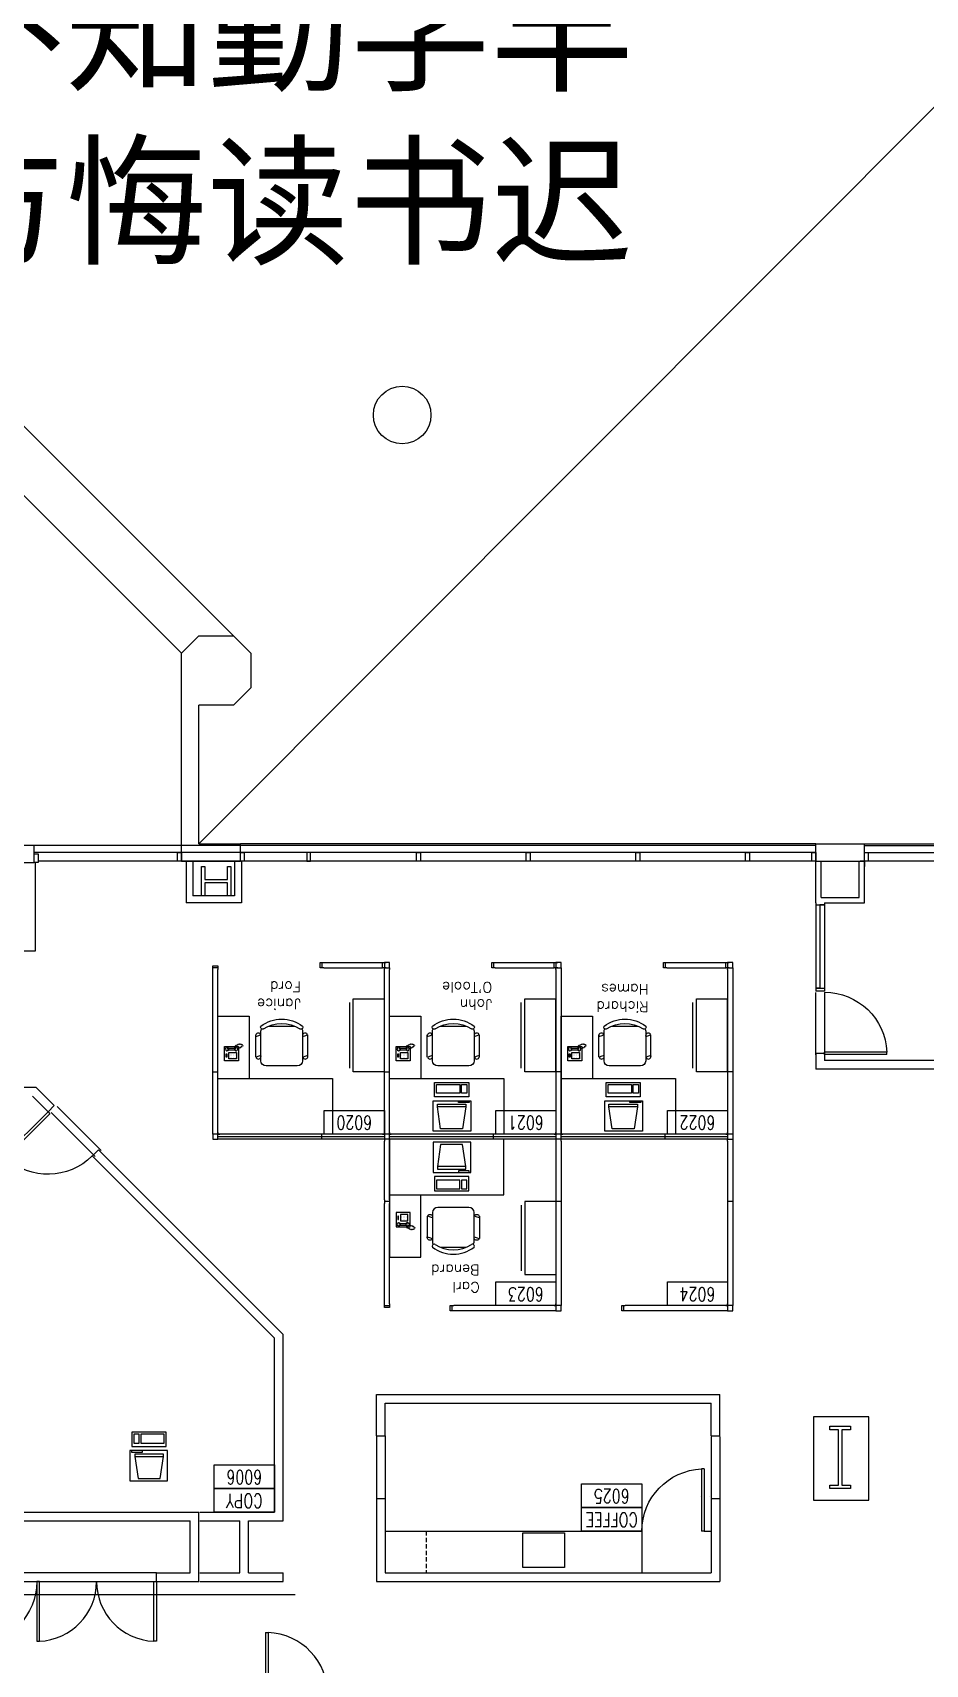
# Model space of a CAD drawing. Header units: millimetres. Extents: x 489553472 to 489553809, y 110504095 to 110504426.
# Drawn here: x 489553627.5 to 489553679, y 110504162 to 110504256.1 of the extents above; entities that cross this region are included whole.
import ezdxf
from ezdxf.enums import TextEntityAlignment as Align

# ---------------------------------------------------------------- set-up
doc = ezdxf.new("R2010")
doc.units = ezdxf.units.MM
doc.linetypes.add('HIDDEN', pattern=[0.375, 0.25, -0.125])
for name, color, linetype in [('A-DOOR-TRIM-3D', 7, 'Continuous'), ('C-L-NUBER', 30, 'Continuous'), ('CHAIRS', 4, 'Continuous'), ('CPU', 6, 'Continuous'), ('E-B-CORE', 30, 'Continuous'), ('E-B-FURR', 6, 'Continuous'), ('E-B-GLAZ', 72, 'Continuous'), ('E-B-MULL', 8, 'Continuous'), ('E-B-SHEL', 2, 'Continuous'), ('E-C-HEAD', 5, 'Continuous'), ('E-F-CASE', 4, 'Continuous'), ('E-F-DOOR', 3, 'Continuous'), ('E-F-PLMB', 2, 'Continuous'), ('E-F-SILL', 8, 'Continuous'), ('E-S-COLM', 8, 'Continuous'), ('EMPLOYEE', 1, 'Continuous'), ('FURNITURE', 3, 'Continuous'), ('PANELS_201', 6, 'Continuous'), ('PHONES', 4, 'Continuous'), ('RMNUM', 40, 'Continuous'), ('TXT', 7, 'Continuous'), ('Y-2', 1, 'Continuous')]:
    doc.layers.add(name, color=color, linetype=linetype)
doc.styles.add('ARCHITXT', font='simplex.shx')
doc.styles.add('ROMANS', font='romans', dxfattribs={"width": 0.75, "height": 8})
doc.styles.get("Standard").update_dxf_attribs({"font": 'arial.ttf'})

# ---------------------------------------------------------------- blocks, each defined once
blk = doc.blocks.new('DR-36')
for p, q in [((0, 36), (0, 0)), ((0, 36), (1.5, 36)), ((1.5, 36), (1.5, 0)), ((0, 0), (1.5, 0))]:
    blk.add_line(p, q)
blk.add_arc((0, 0), 36, 0, 87.61406)
blk = doc.blocks.new('DR-69P')
for points in [[(1.5, 0), (0, 0), (0, 34.5), (1.5, 34.5)], [(67.5, 0), (69, 0), (69, 34.5), (67.5, 34.5)]]:
    blk.add_lwpolyline(points, close=True)
for centre, start, end in [((0, 0), 0, 87.51045), ((69, 0), 92.48955, 180)]:
    blk.add_arc(centre, 34.5, start, end)
blk = doc.blocks.new('RMNUM')
at = {"layer": 'RMNUM'}
blk.add_lwpolyline([(-16.33354, 6.674702), (18.388073, 6.674702), (18.388073, -6.982766), (-16.33354, -6.982766), (-16.33354, 6.674702)], dxfattribs=at)
at = {"layer": 'RMNUM', "style": 'ROMANS', "width": 0.75}
blk.add_attdef('NUMBER', text='', height=8, dxfattribs=at).set_placement((1.027267, 0.114097), align=Align.MIDDLE_CENTER)
blk = doc.blocks.new('DESK2')
for p, q in [((33, 0), (-33, 0)), ((-33, 0), (-33, -68)), ((33, -32), (33, 0)), ((-33, -32), (33, -32)), ((-15, -68), (-15, -32)), ((-33, -68), (-15, -68))]:
    blk.add_line(p, q)
blk = doc.blocks.new('CHAIR7')
for p, q in [((20, 12), (3, 12)), ((5.12, 15.04), (17.88, 15.04)), ((0, 9), (0, -9)), ((23, -7.44), (23, 7.44)), ((3, -12), (20, -12)), ((5.12, -15), (17.88, -15))]:
    blk.add_line(p, q)
for centre, radius, start, end in [((3, 9), 3, 90, 180), ((5.56, 13.54), 1.56, 73.7398, 286.2602), ((17.44, 13.54), 1.56, 253.7398, 106.2602), ((20, 9), 3, 62.41556, 90), ((22.34, 11.12), 1.1, 53.30994, 212.02741), ((4.82, 0), 19.64, 327.57575, 32.42425), ((7, 0), 20, 323.1301, 36.8699), ((3, -9), 3, 180, 270), ((5.56, -13.5), 1.56, 73.7398, 286.2602), ((17.44, -13.5), 1.56, 253.7398, 106.2602), ((20, -9), 3, 270, 297.58444), ((22.34, -11.12), 1.1, 147.97259, 306.69006)]:
    blk.add_arc(centre, radius, start, end)
blk = doc.blocks.new('RECTANG')
for p, q in [((1, 1), (0, 1)), ((0, 1), (0, 0)), ((1, 0), (1, 1)), ((0, 0), (1, 0))]:
    blk.add_line(p, q)
blk = doc.blocks.new('IBMAT', base_point=(61, 306))
for p, q in [((75, 307), (75, 306)), ((81, 307), (75, 307)), ((81, 306), (81, 307))]:
    blk.add_line(p, q)
at = {"xscale": 21, "yscale": 17, "zscale": 21}
blk.add_blockref('RECTANG', (61, 306), dxfattribs=at)
blk = doc.blocks.new('KEYBOARD', base_point=(60, 294))
for p, xscale, yscale, zscale in [((60, 294), 19, 8, 19), ((61, 295), 13, 5, 13), ((75, 295), 3, 5, 3)]:
    blk.add_blockref('RECTANG', p, dxfattribs=dict(xscale=xscale, yscale=yscale, zscale=zscale))
blk = doc.blocks.new('COMPUTER')
for p, q in [((-6.64, 16.23), (-8.5, 3.5)), ((6.08, 16.23), (-6.64, 16.23)), ((8, 3.5), (6.08, 16.23)), ((-8.5, 3.5), (-8.5, 2.04)), ((8, 3.5), (-8.5, 3.5)), ((-8.5, 2.04), (8, 2.04)), ((8, 2.04), (8, 3.5))]:
    blk.add_line(p, q)
at = {"xscale": 1.033846153846154, "yscale": 1.033846153846154, "zscale": 1.033846153846154}
for name, p in [('IBMAT', (-10.86, 0)), ('KEYBOARD', (-10.05, -10.5))]:
    blk.add_blockref(name, p, dxfattribs=at)
blk = doc.blocks.new('FC42X18D')
for p, q in [((-21, 0), (-21, -18)), ((-21, 0), (21, 0)), ((21, -18), (21, 0)), ((-21, -18), (21, -18)), ((-19, -20), (19, -20))]:
    blk.add_line(p, q)
blk = doc.blocks.new('FNPHONE')
for p, q in [((-9.1, 0.22), (-9.7, 0.02)), ((-8.9, 0.62), (-9.5, 0.42)), ((-8.7, 1.02), (-9.3, 0.82)), ((-8.5, 1.42), (-9.1, 1.22)), ((-8.3, 1.82), (-8.9, 1.62)), ((-7.14, 0.56), (-7.5, -0.58)), ((-7.29, 6.54), (-7.29, 1.54)), ((-6.29, 6.54), (-6.29, 1.54)), ((-3.87, 4.85), (-3.87, 4.85)), ((-3.87, 3.91), (-3.87, 3.91)), ((-3.87, 2.97), (-3.87, 2.97)), ((-3.87, 2.03), (-3.87, 2.03)), ((-2.94, 4.85), (-2.94, 4.85)), ((-2.94, 3.91), (-2.94, 3.91)), ((-2.94, 2.97), (-2.94, 2.97)), ((-2.94, 2.03), (-2.94, 2.03)), ((-2, 4.85), (-2, 4.85)), ((-2, 3.91), (-2, 3.91)), ((-2, 2.97), (-2, 2.97)), ((-2, 2.03), (-2, 2.03)), ((-9.3, -0.18), (-9.9, -0.38)), ((-9.3, -0.58), (-9.9, -0.78)), ((-9.3, -0.98), (-9.9, -1.18)), ((-9.3, -1.38), (-9.9, -1.58)), ((-9.1, -1.78), (-9.7, -1.98)), ((-8.9, -2.18), (-9.5, -2.38)), ((-8.43, -2.46), (-9.03, -2.66)), ((-7.9, -1.98), (-8.5, -2.18)), ((-7.7, -1.58), (-8.3, -1.78)), ((-7.5, -1.18), (-8.1, -1.38)), ((-7.3, -0.78), (-7.9, -0.98))]:
    blk.add_line(p, q)
for centre, start, end in [((-6.79, 6.54), 298.49146, 241.50854), ((-6.79, 1.54), 118.49146, 61.50854)]:
    blk.add_arc(centre, 1.05, start, end)
for p, xscale, yscale, zscale in [((-8.21, 0), 8.20528234483245, 8.104073169521023, 8.20528234483245), ((-4.81, 1.25), 3.75, 4.375, 3.75), ((-4.03, 6.72), 2.03125, 0.46875, 2.03125)]:
    blk.add_blockref('RECTANG', p, dxfattribs=dict(xscale=xscale, yscale=yscale, zscale=zscale))

msp = doc.modelspace()

# ---------------------------------------------------------------- linework, layer by layer
msp.add_line((489553641.4049265, 110504174.1797345), (489553641.4049265, 110504174.1797345))
at = {"layer": 'A-DOOR-TRIM-3D'}
for p, q in [((489553666.0095394, 110504171.6512904), (489553666.0095394, 110504171.6512904, 9.75)), ((489553666.5095394, 110504171.6512904), (489553666.5095394, 110504171.6512904, 9.75))]:
    msp.add_line(p, q, dxfattribs=at)
at = {"layer": 'C-L-NUBER'}
msp.add_line((489553637.0485221, 110504209.3123077), (489553687.1561564, 110504259.5370992), dxfattribs=at)
at = {"layer": 'E-B-CORE'}
for p, q in [((489553622.1485221, 110504170.7512904), (489553637.0485221, 110504170.7512904)), ((489553622.1485221, 110504170.2512904), (489553636.5485221, 110504170.2512904)), ((489553636.5485221, 110504167.2512904), (489553636.5485221, 110504170.2512904)), ((489553637.0485221, 110504166.7512904), (489553637.0485221, 110504170.7512904)), ((489553634.5985221, 110504166.7512904), (489553634.5985221, 110504167.2512904)), ((489553634.5985221, 110504167.2512904), (489553636.5485221, 110504167.2512904)), ((489553634.5985221, 110504166.7512904), (489553637.0485221, 110504166.7512904))]:
    msp.add_line(p, q, dxfattribs=at)
at = {"layer": 'E-B-FURR'}
for p, q in [((489553627.6096514, 110504208.2491081), (489553627.6096514, 110504203.1271527)), ((489553672.6485221, 110504208.3123077), (489553627.7753209, 110504208.3123077)), ((489553636.3096514, 110504208.3123077), (489553636.3096514, 110504205.9123077)), ((489553636.7096514, 110504208.3123077), (489553636.7096514, 110504206.3123077)), ((489553639.1096514, 110504208.3123077), (489553639.1096514, 110504206.3123077)), ((489553639.5096514, 110504208.3123077), (489553639.5096514, 110504205.9123077)), ((489553672.6485221, 110504205.9123077), (489553672.6485221, 110504208.3123077)), ((489553672.9485221, 110504206.2123077), (489553672.9485221, 110504208.3123077)), ((489553675.1485221, 110504206.2123077), (489553675.1485221, 110504208.3123077)), ((489553685.0485221, 110504208.3123077), (489553675.2076211, 110504208.3123077)), ((489553675.4485221, 110504205.9123077), (489553675.4485221, 110504208.3123077)), ((489553639.5096514, 110504205.9123077), (489553636.3096514, 110504205.9123077)), ((489553639.1096514, 110504206.3123077), (489553636.7096514, 110504206.3123077)), ((489553672.6485221, 110504205.9123077), (489553672.6485221, 110504200.8123077)), ((489553672.9485221, 110504206.2123077), (489553675.1485221, 110504206.2123077)), ((489553673.1485221, 110504205.9123077), (489553673.1485221, 110504200.8123077)), ((489553673.1485221, 110504205.9123077), (489553675.4485221, 110504205.9123077)), ((489553627.6096514, 110504203.1271527), (489553606.9174977, 110504203.1271527)), ((489553673.1485221, 110504200.8123077), (489553672.6485221, 110504200.8123077)), ((489553673.1485221, 110504197.2123077), (489553672.6485221, 110504197.2123077)), ((489553672.6485221, 110504197.2123077), (489553672.6485221, 110504196.3123077)), ((489553673.1485221, 110504197.2123077), (489553673.1485221, 110504196.8123077)), ((489553687.0485221, 110504196.8123077), (489553673.1485221, 110504196.8123077)), ((489553679.9485221, 110504196.3123077), (489553672.6485221, 110504196.3123077)), ((489553627.6677643, 110504195.2512904), (489553623.3240017, 110504195.2512904)), ((489553628.3553882, 110504193.8576156), (489553627.4617134, 110504194.7512904)), ((489553628.710064, 110504194.2100466), (489553627.6688202, 110504195.2512904)), ((489553628.3511487, 110504193.8534029), (489553628.710064, 110504194.2100466)), ((489553630.8886395, 110504191.2997505), (489553631.2556612, 110504191.6644494)), ((489553641.4095394, 110504180.8034644), (489553630.9009855, 110504191.3120183)), ((489553641.9095394, 110504181.0105712), (489553631.2556612, 110504191.6644494)), ((489553641.4095394, 110504170.7512904), (489553641.4095394, 110504180.8034644)), ((489553641.9095394, 110504170.2512904), (489553641.9095394, 110504181.0105712)), ((489553647.3095394, 110504175.1512904), (489553647.3095394, 110504177.5512904)), ((489553647.3095394, 110504177.5512904), (489553667.1095394, 110504177.5512904)), ((489553647.8095394, 110504175.1512904), (489553647.8095394, 110504177.0512904)), ((489553647.8095394, 110504177.0512904), (489553666.6095394, 110504177.0512904)), ((489553666.6095394, 110504175.1512904), (489553666.6095394, 110504177.0512904)), ((489553667.1095394, 110504175.1512904), (489553667.1095394, 110504177.5512904)), ((489553647.3095394, 110504175.1512904), (489553647.8095394, 110504175.1512904)), ((489553666.6095394, 110504175.1512904), (489553667.1095394, 110504175.1512904)), ((489553647.3095394, 110504171.5512904), (489553647.3095394, 110504166.7512904)), ((489553647.3095394, 110504171.5512904), (489553647.8095394, 110504171.5512904)), ((489553647.8095394, 110504171.5512904), (489553647.8095394, 110504167.2512904)), ((489553666.6095394, 110504171.5512904), (489553666.6095394, 110504167.2512904)), ((489553666.6095394, 110504171.5512904), (489553667.1095394, 110504171.5512904)), ((489553667.1095394, 110504171.5512904), (489553667.1095394, 110504166.7512904)), ((489553637.1095394, 110504170.7512904), (489553641.4095394, 110504170.7512904)), ((489553637.1095394, 110504170.2512904), (489553639.4095394, 110504170.2512904)), ((489553639.4095394, 110504167.2512904), (489553639.4095394, 110504170.2512904)), ((489553639.9095394, 110504170.2512904), (489553641.9095394, 110504170.2512904)), ((489553639.9095394, 110504167.2512904), (489553639.9095394, 110504170.2512904)), ((489553637.1095394, 110504167.2512904), (489553639.4095394, 110504167.2512904)), ((489553637.1095394, 110504166.7512904), (489553641.9095394, 110504166.7512904)), ((489553639.9095394, 110504167.2512904), (489553641.9095394, 110504167.2512904)), ((489553641.9095394, 110504166.7512904), (489553641.9095394, 110504167.2512904)), ((489553647.3095394, 110504166.7512904), (489553667.1095394, 110504166.7512904)), ((489553647.8095394, 110504167.2512904), (489553666.6095394, 110504167.2512904))]:
    msp.add_line(p, q, dxfattribs=at)
msp.add_lwpolyline([(489553672.5095394, 110504171.4512904), (489553675.7095394, 110504171.4512904), (489553675.7095394, 110504176.2512904), (489553672.5095394, 110504176.2512904)], close=True, dxfattribs=at)
at = {"layer": 'E-B-GLAZ'}
for p, q in [((489553672.6485221, 110504209.2123077), (489553627.548168, 110504209.2123077)), ((489553672.6485221, 110504208.8123077), (489553627.548168, 110504208.8123077)), ((489553672.6485221, 110504209.3123077), (489553639.4485221, 110504209.3123077)), ((489553675.4485221, 110504209.3123077), (489553685.0485221, 110504209.3123077)), ((489553675.4485221, 110504209.2123077), (489553685.0485221, 110504209.2123077)), ((489553675.4485221, 110504208.8123077), (489553685.0485221, 110504208.8123077))]:
    msp.add_line(p, q, dxfattribs=at)
msp.add_lwpolyline([(489553672.6378222, 110504205.7908358), (489553673.1378222, 110504205.7908358), (489553672.8739576, 110504205.7908358), (489553672.8739576, 110504200.9908358), (489553672.6378222, 110504200.9908358), (489553673.1378222, 110504200.9908358)], dxfattribs=at)
at = {"layer": 'E-B-MULL'}
for points in [[(489553627.7753209, 110504208.7491081), (489553627.7753209, 110504208.2491081), (489553627.5503209, 110504208.2491081), (489553627.5503209, 110504208.7491081)], [(489553636.0508038, 110504208.8123077), (489553636.0508038, 110504208.3123077), (489553635.8258038, 110504208.3123077), (489553635.8258038, 110504208.8123077)], [(489553639.6735221, 110504208.8123077), (489553639.6735221, 110504208.3123077), (489553639.4485221, 110504208.3123077), (489553639.4485221, 110504208.8123077)], [(489553643.2735221, 110504208.8123077), (489553643.2735221, 110504208.3123077), (489553643.4985221, 110504208.3123077), (489553643.4985221, 110504208.8123077)], [(489553649.8297721, 110504208.8123077), (489553649.8297721, 110504208.3123077), (489553649.6047721, 110504208.3123077), (489553649.6047721, 110504208.8123077)], [(489553656.1610221, 110504208.8123077), (489553656.1610221, 110504208.3123077), (489553655.9360221, 110504208.3123077), (489553655.9360221, 110504208.8123077)], [(489553662.4922721, 110504208.8123077), (489553662.4922721, 110504208.3123077), (489553662.2672721, 110504208.3123077), (489553662.2672721, 110504208.8123077)], [(489553668.8235221, 110504208.8123077), (489553668.8235221, 110504208.3123077), (489553668.5985221, 110504208.3123077), (489553668.5985221, 110504208.8123077)], [(489553672.6485221, 110504208.8123077), (489553672.6485221, 110504208.3123077), (489553672.4235221, 110504208.3123077), (489553672.4235221, 110504208.8123077)], [(489553675.6735221, 110504208.8123077), (489553675.6735221, 110504208.3123077), (489553675.4485221, 110504208.3123077), (489553675.4485221, 110504208.8123077)]]:
    msp.add_lwpolyline(points, close=True, dxfattribs=at)
at = {"layer": 'E-B-SHEL'}
for p, q in [((489553598.8485221, 110504261.5123077), (489553640.0485221, 110504220.3123077)), ((489553598.8463549, 110504257.5123077), (489553636.0485221, 110504220.3101405)), ((489553636.0485221, 110504220.3123077), (489553637.0485221, 110504221.3123077)), ((489553637.0485221, 110504221.3123077), (489553639.0485221, 110504221.3123077)), ((489553636.0485221, 110504208.3123077), (489553636.0485221, 110504220.3123077)), ((489553640.0485221, 110504220.3123077), (489553640.0485221, 110504218.3123077)), ((489553640.0485221, 110504218.3123077), (489553639.0485221, 110504217.3123077)), ((489553637.0485221, 110504209.3123077), (489553637.0485221, 110504217.3123077)), ((489553639.0485221, 110504217.3123077), (489553637.0485221, 110504217.3123077)), ((489553626.472384, 110504209.2491081), (489553627.548168, 110504209.2491081)), ((489553627.548168, 110504208.2491081), (489553627.548168, 110504209.2491081)), ((489553637.0485221, 110504209.3123077), (489553639.4485221, 110504209.3123077)), ((489553639.4485221, 110504208.3123077), (489553639.4485221, 110504209.3123077)), ((489553672.6485221, 110504209.3123077), (489553675.4485221, 110504209.3123077)), ((489553672.6485221, 110504208.3123077), (489553672.6485221, 110504209.3123077)), ((489553675.4485221, 110504208.3123077), (489553675.4485221, 110504209.3123077)), ((489553626.058368, 110504208.2491081), (489553627.548168, 110504208.2491081)), ((489553636.0485221, 110504208.3123077), (489553639.4485221, 110504208.3123077)), ((489553672.6485221, 110504208.3123077), (489553675.4485221, 110504208.3123077))]:
    msp.add_line(p, q, dxfattribs=at)
at = {"layer": 'E-C-HEAD'}
for p, q in [((489553672.6485221, 110504197.1473461), (489553672.6485221, 110504200.7473461)), ((489553673.1485221, 110504200.7473461), (489553673.1485221, 110504197.1473461)), ((489553628.5216829, 110504193.8149944), (489553631.0672673, 110504191.26941)), ((489553628.8752363, 110504194.1685478), (489553631.4208207, 110504191.6229634)), ((489553647.3095394, 110504175.1512904), (489553647.3095394, 110504171.5512904)), ((489553647.8095394, 110504175.1512904), (489553647.8095394, 110504171.5512904)), ((489553666.6095394, 110504175.1145283), (489553666.6095394, 110504171.5145283)), ((489553667.1095394, 110504175.1145283), (489553667.1095394, 110504171.5145283)), ((489553634.5985221, 110504167.2512904), (489553624.0985221, 110504167.2512904)), ((489553624.0985221, 110504166.7512904), (489553634.5985221, 110504166.7512904)), ((489553573.7050504, 110504166.0012904), (489553642.5985221, 110504166.0012904))]:
    msp.add_line(p, q, dxfattribs=at)
at = {"layer": 'E-F-CASE'}
for p, q in [((489553647.8095394, 110504169.6512904), (489553662.6095394, 110504169.6512904)), ((489553662.6095394, 110504169.6512904), (489553662.6095394, 110504167.2512904)), ((489553666.2095394, 110504169.6512904), (489553666.6095394, 110504169.6512904))]:
    msp.add_line(p, q, dxfattribs=at)
at = {"layer": 'E-F-CASE', "linetype": 'HIDDEN'}
msp.add_line((489553650.1630114, 110504169.6512904), (489553650.1630114, 110504167.2512904), dxfattribs=at)
at = {"layer": 'E-F-PLMB'}
for p, q in [((489553655.7485221, 110504167.5613988), (489553655.7485221, 110504169.5613988)), ((489553655.7485221, 110504169.5613988), (489553658.1485221, 110504169.5613988)), ((489553658.1485221, 110504169.5613988), (489553658.1485221, 110504167.5613988)), ((489553658.1485221, 110504167.5613988), (489553655.7485221, 110504167.5613988))]:
    msp.add_line(p, q, dxfattribs=at)
at = {"layer": 'E-F-SILL'}
msp.add_lwpolyline([(489553675.4485221, 110504208.3123077), (489553675.4485221, 110504208.3123077), (489553675.4485221, 110504208.0123077), (489553675.4485221, 110504208.0123077)], dxfattribs=at)
at = {"layer": 'E-S-COLM'}
for points in [[(489553637.3985221, 110504206.3172726), (489553637.1985221, 110504206.3172726), (489553637.1985221, 110504208.0172726), (489553637.3985221, 110504208.0172726), (489553637.3985221, 110504207.2672726), (489553638.6985221, 110504207.2672726), (489553638.6985221, 110504208.0172726), (489553638.8985221, 110504208.0172726), (489553638.8985221, 110504206.3172726), (489553638.6985221, 110504206.3172726), (489553638.6985221, 110504207.0672726), (489553637.3985221, 110504207.0672726)], [(489553674.6485221, 110504172.3123077), (489553674.6485221, 110504172.1123077), (489553673.4485221, 110504172.1123077), (489553673.4485221, 110504172.3123077), (489553673.9485221, 110504172.3123077), (489553673.9485221, 110504175.5123077), (489553673.4485221, 110504175.5123077), (489553673.4485221, 110504175.7123077), (489553674.6485221, 110504175.7123077), (489553674.6485221, 110504175.5123077), (489553674.1485221, 110504175.5123077), (489553674.1485221, 110504172.3123077)]]:
    msp.add_lwpolyline(points, close=True, dxfattribs=at)
at = {"layer": 'PANELS_201', "linetype": 'Continuous'}
for p, q in [((489553647.7552439, 110504202.470755), (489553647.7552439, 110504202.170755)), ((489553657.6552439, 110504202.470755), (489553657.6552439, 110504202.170755)), ((489553667.5552439, 110504202.470755), (489553667.5552439, 110504202.170755))]:
    msp.add_line(p, q, dxfattribs=at)
for points in [[(489553637.8552439, 110504202.070755), (489553637.8552439, 110504202.170755), (489553637.8552439, 110504202.270755), (489553638.1552439, 110504202.270755), (489553638.1552439, 110504202.070755)], [(489553638.1552439, 110504202.170755), (489553637.8552439, 110504202.170755)], [(489553644.2552441, 110504202.170755), (489553644.1552441, 110504202.170755), (489553644.0552441, 110504202.170755), (489553644.0552441, 110504202.470755), (489553644.2552441, 110504202.470755)], [(489553644.1552441, 110504202.470755), (489553644.1552441, 110504202.170755)], [(489553644.2552441, 110504202.470755), (489553647.6552439, 110504202.470755)], [(489553644.2552441, 110504202.170755), (489553647.6552439, 110504202.170755)], [(489553647.6552439, 110504202.470755), (489553647.7552439, 110504202.470755), (489553647.7552439, 110504202.170755), (489553647.6552439, 110504202.170755)], [(489553647.8552439, 110504202.170755), (489553647.7552439, 110504202.170755), (489553647.6552439, 110504202.170755), (489553647.6552439, 110504202.470755), (489553647.8552439, 110504202.470755)], [(489553648.0552439, 110504202.170755), (489553648.0552439, 110504202.470755), (489553647.7552439, 110504202.470755)], [(489553647.7552439, 110504202.070755), (489553647.7552439, 110504202.170755), (489553648.0552439, 110504202.170755), (489553648.0552439, 110504202.070755)], [(489553654.1552441, 110504202.170755), (489553654.0552441, 110504202.170755), (489553653.9552441, 110504202.170755), (489553653.9552441, 110504202.470755), (489553654.1552441, 110504202.470755)], [(489553654.0552441, 110504202.470755), (489553654.0552441, 110504202.170755)], [(489553654.1552441, 110504202.470755), (489553657.5552439, 110504202.470755)], [(489553654.1552441, 110504202.170755), (489553657.5552439, 110504202.170755)], [(489553657.7552439, 110504202.170755), (489553657.6552439, 110504202.170755), (489553657.5552439, 110504202.170755), (489553657.5552439, 110504202.470755), (489553657.7552439, 110504202.470755)], [(489553657.5552439, 110504202.470755), (489553657.6552439, 110504202.470755), (489553657.6552439, 110504202.170755), (489553657.5552439, 110504202.170755)], [(489553657.9552439, 110504202.170755), (489553657.9552439, 110504202.470755), (489553657.6552439, 110504202.470755)], [(489553657.6552439, 110504202.070755), (489553657.6552439, 110504202.170755), (489553657.9552439, 110504202.170755), (489553657.9552439, 110504202.070755)], [(489553664.0552441, 110504202.170755), (489553663.9552441, 110504202.170755), (489553663.8552441, 110504202.170755), (489553663.8552441, 110504202.470755), (489553664.0552441, 110504202.470755)], [(489553663.9552441, 110504202.470755), (489553663.9552441, 110504202.170755)], [(489553664.0552441, 110504202.470755), (489553667.4552439, 110504202.470755)], [(489553664.0552441, 110504202.170755), (489553667.4552439, 110504202.170755)], [(489553667.6552439, 110504202.170755), (489553667.5552439, 110504202.170755), (489553667.4552439, 110504202.170755), (489553667.4552439, 110504202.470755), (489553667.6552439, 110504202.470755)], [(489553667.4552439, 110504202.470755), (489553667.5552439, 110504202.470755), (489553667.5552439, 110504202.170755), (489553667.4552439, 110504202.170755)], [(489553667.8552439, 110504202.170755), (489553667.8552439, 110504202.470755), (489553667.5552439, 110504202.470755)], [(489553667.5552439, 110504202.070755), (489553667.5552439, 110504202.170755), (489553667.8552439, 110504202.170755), (489553667.8552439, 110504202.070755)], [(489553637.8552439, 110504196.270755), (489553637.8552439, 110504202.070755)], [(489553638.1552439, 110504196.270755), (489553638.1552439, 110504202.070755)], [(489553647.7552439, 110504196.270755), (489553647.7552439, 110504202.070755)], [(489553648.0552439, 110504196.270755), (489553648.0552439, 110504202.070755)], [(489553657.6552439, 110504202.070755), (489553657.6552439, 110504196.270755)], [(489553657.9552439, 110504202.070755), (489553657.9552439, 110504196.270755)], [(489553667.5552439, 110504202.070755), (489553667.5552439, 110504196.270755)], [(489553667.8552439, 110504202.070755), (489553667.8552439, 110504196.270755)], [(489553637.8552439, 110504196.070755), (489553637.8552439, 110504196.270755)], [(489553637.8552439, 110504196.170755), (489553638.1552439, 110504196.170755)], [(489553637.8552439, 110504192.670755), (489553637.8552439, 110504196.070755)], [(489553638.1552439, 110504196.070755), (489553638.1552439, 110504196.270755)], [(489553638.1552439, 110504192.670755), (489553638.1552439, 110504196.070755)], [(489553647.7552439, 110504196.070755), (489553647.7552439, 110504196.270755)], [(489553647.7552439, 110504196.170755), (489553648.0552439, 110504196.170755)], [(489553647.7552439, 110504192.670755), (489553647.7552439, 110504196.070755)], [(489553648.0552439, 110504196.070755), (489553648.0552439, 110504196.270755)], [(489553648.0552439, 110504192.670755), (489553648.0552439, 110504196.070755)], [(489553657.6552439, 110504196.270755), (489553657.6552439, 110504196.070755)], [(489553657.9552439, 110504196.170755), (489553657.6552439, 110504196.170755)], [(489553657.6552439, 110504196.070755), (489553657.6552439, 110504192.670755)], [(489553657.9552439, 110504196.270755), (489553657.9552439, 110504196.070755)], [(489553657.9552439, 110504196.070755), (489553657.9552439, 110504192.670755)], [(489553667.5552439, 110504196.270755), (489553667.5552439, 110504196.070755)], [(489553667.8552439, 110504196.170755), (489553667.5552439, 110504196.170755)], [(489553667.5552439, 110504196.070755), (489553667.5552439, 110504192.670755)], [(489553667.8552439, 110504196.270755), (489553667.8552439, 110504196.070755)], [(489553667.8552439, 110504196.070755), (489553667.8552439, 110504192.670755)], [(489553638.1552439, 110504192.670755), (489553638.1552439, 110504192.570755), (489553637.8552439, 110504192.570755), (489553637.8552439, 110504192.670755)], [(489553637.8552439, 110504192.570755), (489553637.8552439, 110504192.270755), (489553638.1552439, 110504192.270755)], [(489553638.2552439, 110504192.270755), (489553638.1552439, 110504192.270755), (489553638.1552439, 110504192.570755), (489553638.2552439, 110504192.570755)], [(489553644.1552439, 110504192.420755), (489553638.1552439, 110504192.420755)], [(489553644.0552439, 110504192.570755), (489553638.2552439, 110504192.570755)], [(489553644.0552439, 110504192.270755), (489553638.2552439, 110504192.270755)], [(489553644.2552439, 110504192.570755), (489553644.0552439, 110504192.570755)], [(489553644.2552439, 110504192.270755), (489553644.0552439, 110504192.270755)], [(489553644.1552439, 110504192.270755), (489553644.1552439, 110504192.570755)], [(489553647.7552439, 110504192.420755), (489553644.1552439, 110504192.420755)], [(489553647.6552439, 110504192.570755), (489553644.2552439, 110504192.570755)], [(489553647.6552439, 110504192.270755), (489553644.2552439, 110504192.270755)], [(489553647.6552439, 110504192.570755), (489553647.7552439, 110504192.570755), (489553647.7552439, 110504192.270755), (489553647.6552439, 110504192.270755)], [(489553648.0552439, 110504192.670755), (489553648.0552439, 110504192.570755), (489553647.7552439, 110504192.570755), (489553647.7552439, 110504192.670755)], [(489553648.0552439, 110504192.170755), (489553648.0552439, 110504192.270755), (489553647.7552439, 110504192.270755), (489553647.7552439, 110504192.170755)], [(489553647.7552439, 110504188.770755), (489553647.7552439, 110504192.170755)], [(489553648.1552439, 110504192.270755), (489553648.0552439, 110504192.270755), (489553648.0552439, 110504192.570755), (489553648.1552439, 110504192.570755)], [(489553654.0552439, 110504192.420755), (489553648.0552439, 110504192.420755)], [(489553648.0552439, 110504188.770755), (489553648.0552439, 110504192.170755)], [(489553653.9552439, 110504192.570755), (489553648.1552439, 110504192.570755)], [(489553653.9552439, 110504192.270755), (489553648.1552439, 110504192.270755)], [(489553654.1552439, 110504192.570755), (489553653.9552439, 110504192.570755)], [(489553654.1552439, 110504192.270755), (489553653.9552439, 110504192.270755)], [(489553654.0552439, 110504192.270755), (489553654.0552439, 110504192.570755)], [(489553657.6552439, 110504192.420755), (489553654.0552439, 110504192.420755)], [(489553657.5552439, 110504192.570755), (489553654.1552439, 110504192.570755)], [(489553657.5552439, 110504192.270755), (489553654.1552439, 110504192.270755)], [(489553657.5552439, 110504192.570755), (489553657.6552439, 110504192.570755), (489553657.6552439, 110504192.270755), (489553657.5552439, 110504192.270755)], [(489553657.9552439, 110504192.670755), (489553657.9552439, 110504192.570755), (489553657.6552439, 110504192.570755), (489553657.6552439, 110504192.670755)], [(489553657.9552439, 110504192.170755), (489553657.9552439, 110504192.270755), (489553657.6552439, 110504192.270755), (489553657.6552439, 110504192.170755)], [(489553657.6552439, 110504192.170755), (489553657.6552439, 110504188.770755)], [(489553658.0552439, 110504192.270755), (489553657.9552439, 110504192.270755), (489553657.9552439, 110504192.570755), (489553658.0552439, 110504192.570755)], [(489553663.9552439, 110504192.420755), (489553657.9552439, 110504192.420755)], [(489553657.9552439, 110504192.170755), (489553657.9552439, 110504188.770755)], [(489553663.8552439, 110504192.570755), (489553658.0552439, 110504192.570755)], [(489553663.8552439, 110504192.270755), (489553658.0552439, 110504192.270755)], [(489553664.0552439, 110504192.570755), (489553663.8552439, 110504192.570755)], [(489553664.0552439, 110504192.270755), (489553663.8552439, 110504192.270755)], [(489553663.9552439, 110504192.270755), (489553663.9552439, 110504192.570755)], [(489553667.5552439, 110504192.420755), (489553663.9552439, 110504192.420755)], [(489553667.4552439, 110504192.570755), (489553664.0552439, 110504192.570755)], [(489553667.4552439, 110504192.270755), (489553664.0552439, 110504192.270755)], [(489553667.4552439, 110504192.570755), (489553667.5552439, 110504192.570755), (489553667.5552439, 110504192.270755), (489553667.4552439, 110504192.270755)], [(489553667.8552439, 110504192.670755), (489553667.8552439, 110504192.570755), (489553667.5552439, 110504192.570755), (489553667.5552439, 110504192.670755)], [(489553667.5552439, 110504192.170755), (489553667.5552439, 110504192.270755), (489553667.8552439, 110504192.270755), (489553667.8552439, 110504192.170755)], [(489553667.5552439, 110504192.170755), (489553667.5552439, 110504188.770755)], [(489553667.8552439, 110504192.570755), (489553667.8552439, 110504192.270755)], [(489553667.8552439, 110504192.170755), (489553667.8552439, 110504188.770755)], [(489553647.7552439, 110504188.770755), (489553647.7552439, 110504188.570755)], [(489553648.0552439, 110504188.670755), (489553647.7552439, 110504188.670755)], [(489553647.7552439, 110504182.770755), (489553647.7552439, 110504188.570755)], [(489553648.0552439, 110504188.770755), (489553648.0552439, 110504188.570755)], [(489553648.0552439, 110504182.770755), (489553648.0552439, 110504188.570755)], [(489553657.6552439, 110504188.770755), (489553657.6552439, 110504188.570755)], [(489553657.9552439, 110504188.670755), (489553657.6552439, 110504188.670755)], [(489553657.6552439, 110504188.570755), (489553657.6552439, 110504182.770755)], [(489553657.9552439, 110504188.770755), (489553657.9552439, 110504188.570755)], [(489553657.9552439, 110504188.570755), (489553657.9552439, 110504182.770755)], [(489553667.5552439, 110504188.770755), (489553667.5552439, 110504188.570755)], [(489553667.8552439, 110504188.670755), (489553667.5552439, 110504188.670755)], [(489553667.5552439, 110504188.570755), (489553667.5552439, 110504182.770755)], [(489553667.8552439, 110504188.770755), (489553667.8552439, 110504188.570755)], [(489553667.8552439, 110504188.570755), (489553667.8552439, 110504182.770755)], [(489553648.0552439, 110504182.770755), (489553648.0552439, 110504182.670755), (489553648.0552439, 110504182.570755), (489553647.7552439, 110504182.570755), (489553647.7552439, 110504182.770755)], [(489553647.7552439, 110504182.670755), (489553648.0552439, 110504182.670755)], [(489553651.7552439, 110504182.370755), (489553651.6552439, 110504182.370755), (489553651.5552439, 110504182.370755), (489553651.5552439, 110504182.670755), (489553651.7552439, 110504182.670755)], [(489553651.6552439, 110504182.670755), (489553651.6552439, 110504182.370755)], [(489553657.5552439, 110504182.670755), (489553651.7552439, 110504182.670755)], [(489553657.5552439, 110504182.670755), (489553657.6552439, 110504182.670755), (489553657.6552439, 110504182.370755), (489553657.5552439, 110504182.370755)], [(489553657.9552439, 110504182.770755), (489553657.9552439, 110504182.670755), (489553657.6552439, 110504182.670755), (489553657.6552439, 110504182.770755)], [(489553657.6552439, 110504182.370755), (489553657.9552439, 110504182.370755), (489553657.9552439, 110504182.670755)], [(489553661.6552439, 110504182.370755), (489553661.5552439, 110504182.370755), (489553661.4552439, 110504182.370755), (489553661.4552439, 110504182.670755), (489553661.6552439, 110504182.670755)], [(489553661.5552439, 110504182.670755), (489553661.5552439, 110504182.370755)], [(489553667.4552439, 110504182.670755), (489553661.6552439, 110504182.670755)], [(489553667.4552439, 110504182.670755), (489553667.5552439, 110504182.670755), (489553667.5552439, 110504182.370755), (489553667.4552439, 110504182.370755)], [(489553667.8552439, 110504182.770755), (489553667.8552439, 110504182.670755), (489553667.5552439, 110504182.670755), (489553667.5552439, 110504182.770755)], [(489553667.5552439, 110504182.370755), (489553667.8552439, 110504182.370755), (489553667.8552439, 110504182.670755)], [(489553657.5552439, 110504182.370755), (489553651.7552439, 110504182.370755)], [(489553667.4552439, 110504182.370755), (489553661.6552439, 110504182.370755)]]:
    msp.add_lwpolyline(points, dxfattribs=at)
at = {"layer": 'Y-2'}
msp.add_circle((489553648.7816967, 110504234.0596193), 1.662037, dxfattribs=at)

# ---------------------------------------------------------------- block references
at = {"xscale": 0.1, "yscale": 0.1, "zscale": 0.1, "rotation": 180}
for p, values in [((489553646.1218899, 110504193.2382253), {'NUMBER': '6020'}), ((489553656.0218899, 110504193.2382253), {'NUMBER': '6021'}), ((489553665.9218899, 110504193.2382253), {'NUMBER': '6022'}), ((489553656.0218899, 110504183.3382253), {'NUMBER': '6023'}), ((489553665.9218899, 110504183.3382253), {'NUMBER': '6024'}), ((489553639.7761854, 110504172.7845074), {'NUMBER': '6006'}), ((489553639.7761854, 110504171.4187606), {'NUMBER': 'COPY'}), ((489553660.9761854, 110504171.6845074), {'NUMBER': '6025'}), ((489553660.9761854, 110504170.3187606), {'NUMBER': 'COFFEE'})]:
    msp.add_blockref('RMNUM', p, dxfattribs=at).add_auto_attribs(values)
at = {"layer": 'CHAIRS', "lineweight": -3, "yscale": 0.1, "zscale": 0.1, "rotation": 270}
for p, xscale in [((489553641.8318735, 110504196.5021751), -0.1), ((489553651.7318735, 110504196.5021751), -0.1), ((489553661.6318735, 110504196.5021751), -0.1), ((489553651.7318735, 110504188.339335), 0.1)]:
    msp.add_blockref('CHAIR7', p, dxfattribs=dict(at, xscale=xscale))
at = {"layer": 'CPU', "lineweight": -3, "yscale": 0.1, "zscale": 0.1, "rotation": 180}
for p, xscale in [((489553651.6610516, 110504194.4934732), -0.1), ((489553661.5610516, 110504194.4934732), -0.1), ((489553634.1521477, 110504174.3137134), 0.1)]:
    msp.add_blockref('COMPUTER', p, dxfattribs=dict(at, xscale=xscale))
at = {"layer": 'CPU', "lineweight": -3, "xscale": 0.1, "yscale": 0.1, "zscale": 0.1}
msp.add_blockref('COMPUTER', (489553651.6610516, 110504190.3480369), dxfattribs=at)
at = {"layer": 'E-F-CASE', "extrusion": (0, 0, -1), "xscale": 0.1, "yscale": 0.1, "zscale": -0.1}
msp.add_blockref('DR-36', (-489553666.2095394, 110504169.6512904), dxfattribs=at)
msp.add_blockref('DR-36', (-489553666.2095394, 110504169.6512904), dxfattribs=at)
at = {"layer": 'E-F-DOOR', "yscale": 0.1, "zscale": 0.1}
for name, p, xscale, rotation in [('DR-36', (489553673.1503627, 110504197.1536116), -0.1, 270), ('DR-36', (489553628.3511487, 110504193.8534029), -0.1, 135.0189619999999), ('DR-36', (489553624.0985221, 110504166.7512904), -0.1, 180), ('DR-69P', (489553634.5985221, 110504166.7512904), 0.1, 180)]:
    msp.add_blockref(name, p, dxfattribs=dict(at, xscale=xscale, rotation=rotation))
at = {"layer": 'E-F-DOOR', "xscale": 0.1, "yscale": 0.1, "zscale": 0.1}
msp.add_blockref('DR-36', (489553640.8985221, 110504160.2123077), dxfattribs=at)
at = {"layer": 'FURNITURE', "lineweight": -3, "yscale": 0.1, "zscale": 0.1}
for name, p, xscale, rotation in [('FC42X18D', (489553647.755244, 110504198.270755), -0.1, 270), ('FC42X18D', (489553657.6552439, 110504198.270755), -0.1, 270), ('FC42X18D', (489553667.555244, 110504198.270755), -0.1, 270), ('DESK2', (489553641.4552439, 110504192.570755), -0.1, 180), ('DESK2', (489553651.3552439, 110504192.570755), -0.1, 180), ('DESK2', (489553661.255244, 110504192.570755), -0.1, 180), ('FC42X18D', (489553657.6552439, 110504186.570755), 0.1, 270)]:
    msp.add_blockref(name, p, dxfattribs=dict(at, xscale=xscale, rotation=rotation))
at = {"layer": 'FURNITURE', "lineweight": -3, "xscale": 0.1, "yscale": 0.1, "zscale": 0.1}
msp.add_blockref('DESK2', (489553651.3552439, 110504192.270755), dxfattribs=at)
at = {"layer": 'PHONES', "lineweight": -3, "yscale": 0.1, "zscale": 0.1}
for p, xscale, rotation in [((489553639.340708, 110504196.803703), -0.1, 90), ((489553649.2407081, 110504196.803703), -0.1, 90), ((489553659.140708, 110504196.803703), -0.1, 90), ((489553649.2407081, 110504188.037807), 0.1, 89.99999999999999)]:
    msp.add_blockref('FNPHONE', p, dxfattribs=dict(at, xscale=xscale, rotation=rotation))

# ---------------------------------------------------------------- texts
at = {"layer": 'EMPLOYEE', "lineweight": -3, "char_height": 0.6, "attachment_point": 1, "rotation": 180, "style": 'ARCHITXT'}
for s, insert, width in [('\\A1;Janice\\PFord', (489553642.9321412, 110504199.7698491), 2.365620737), ("\\A1;John\\PO'Toole", (489553653.9753779, 110504199.7377184), 2.833424284), ('\\A1;Richard\\PHames', (489553662.9925606, 110504199.6197393), 2.761800819), ('\\A1;Carl\\PBenard', (489553653.253727, 110504183.4340931), 2.580900409)]:
    msp.add_mtext(s, dxfattribs=dict(at, insert=insert, width=width))
at = {"layer": 'TXT', "insert": (489553588.4401708, 110504279.3856266), "char_height": 6, "attachment_point": 1}
msp.add_mtext_dynamic_manual_height_columns('{\\fKaiTi|b0|i0|c134|p49;\u3000  三更灯火五更鸡\\P\u3000\u3000正是男儿读书时\\P\u3000\u3000黑发不知勤学早\\P\u3000\u3000白首方悔读书迟}', width=106.645413041, gutter_width=12.5, heights=[50.3017582], dxfattribs=at)

doc.saveas('drawing.dxf')
